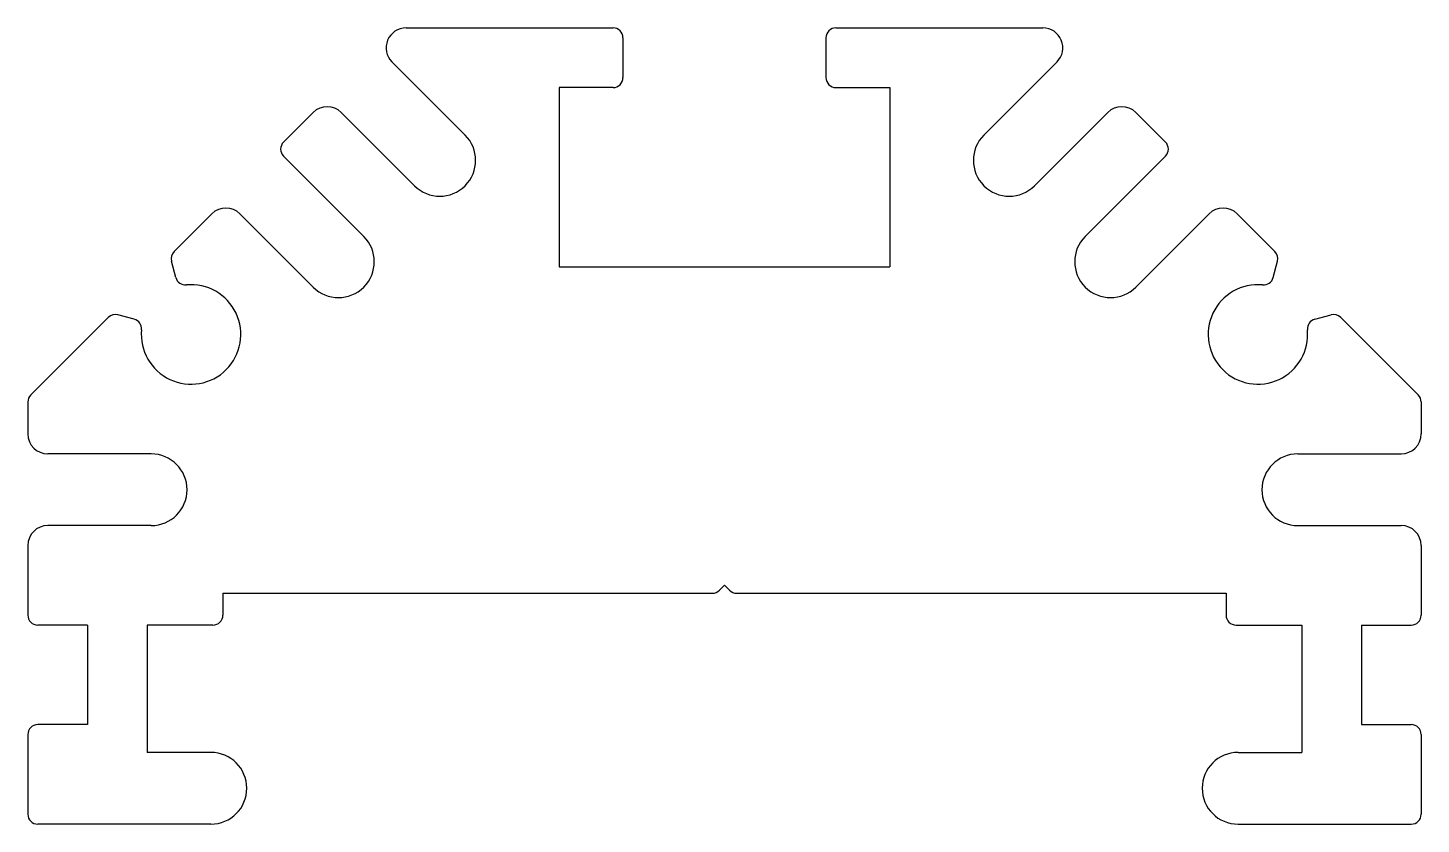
# Model space of a CAD drawing. Extents: x 1807.4 to 1842.4, y 1562.9 to 1582.9.
import ezdxf

# ---------------------------------------------------------------- set-up
doc = ezdxf.new("R2010")
doc.units = 0
doc.layers.get('0').update_dxf_attribs({"linetype": 'CONTINUOUS'})

msp = doc.modelspace()

# ---------------------------------------------------------------- linework, layer by layer
for p, q in [((1816.863, 1582.895), (1822.063, 1582.895)), ((1827.663, 1582.895), (1832.863, 1582.895)), ((1822.313, 1582.645), (1822.313, 1581.645)), ((1827.413, 1582.645), (1827.413, 1581.645)), ((1816.51, 1582.042), (1818.348, 1580.203)), ((1833.217, 1582.042), (1831.379, 1580.203)), ((1820.713, 1581.395), (1820.713, 1576.895)), ((1822.063, 1581.395), (1820.713, 1581.395)), ((1827.663, 1581.395), (1829.013, 1581.395)), ((1829.013, 1581.395), (1829.013, 1576.895)), ((1814.53, 1580.769), (1813.788, 1580.027)), ((1815.237, 1580.769), (1817.076, 1578.93)), ((1834.49, 1580.769), (1832.651, 1578.93)), ((1835.197, 1580.769), (1835.939, 1580.027)), ((1813.788, 1579.673), (1815.803, 1577.658)), ((1835.939, 1579.673), (1833.924, 1577.658)), ((1811.984, 1578.223), (1811.036, 1577.275)), ((1812.692, 1578.223), (1814.53, 1576.385)), ((1837.035, 1578.223), (1835.197, 1576.385)), ((1837.743, 1578.223), (1838.691, 1577.275)), ((1811.081, 1576.624), (1810.971, 1577.033)), ((1820.713, 1576.895), (1829.013, 1576.895)), ((1838.646, 1576.624), (1838.756, 1577.033)), ((1809.384, 1575.623), (1807.437, 1573.676)), ((1810.035, 1575.578), (1809.626, 1575.688)), ((1839.692, 1575.578), (1840.101, 1575.688)), ((1840.343, 1575.623), (1842.29, 1573.676)), ((1807.363, 1573.499), (1807.363, 1572.695)), ((1842.363, 1573.499), (1842.363, 1572.695)), ((1810.463, 1572.195), (1807.863, 1572.195)), ((1839.263, 1572.195), (1841.863, 1572.195)), ((1810.463, 1570.395), (1807.863, 1570.395)), ((1839.263, 1570.395), (1841.863, 1570.395)), ((1807.363, 1569.895), (1807.363, 1568.145)), ((1842.363, 1569.895), (1842.363, 1568.145)), ((1824.863, 1568.895), (1824.737, 1568.769)), ((1824.863, 1568.895), (1824.99, 1568.769)), ((1812.263, 1568.695), (1812.263, 1568.145)), ((1812.263, 1568.695), (1824.56, 1568.695)), ((1825.167, 1568.695), (1837.463, 1568.695)), ((1837.463, 1568.695), (1837.463, 1568.145)), ((1808.863, 1567.895), (1807.613, 1567.895)), ((1808.863, 1567.895), (1808.863, 1565.395)), ((1810.363, 1567.895), (1810.363, 1564.695)), ((1812.013, 1567.895), (1810.363, 1567.895)), ((1837.713, 1567.895), (1839.363, 1567.895)), ((1839.363, 1567.895), (1839.363, 1564.695)), ((1840.863, 1567.895), (1840.863, 1565.395)), ((1840.863, 1567.895), (1842.113, 1567.895)), ((1808.863, 1565.395), (1807.613, 1565.395)), ((1840.863, 1565.395), (1842.113, 1565.395)), ((1807.363, 1565.145), (1807.363, 1563.145)), ((1842.363, 1565.145), (1842.363, 1563.145)), ((1811.963, 1564.695), (1810.363, 1564.695)), ((1837.763, 1564.695), (1839.363, 1564.695)), ((1811.963, 1562.895), (1807.613, 1562.895)), ((1837.763, 1562.895), (1842.113, 1562.895))]:
    msp.add_line(p, q)
for centre, radius, start, end in [((1816.863, 1582.395), 0.5, 90, 225), ((1822.063, 1582.645), 0.25, 0, 90), ((1827.663, 1582.645), 0.25, 90, 180), ((1832.863, 1582.395), 0.5, 315, 90), ((1822.063, 1581.645), 0.25, 270, 360), ((1827.663, 1581.645), 0.25, 180, 270), ((1814.884, 1580.415), 0.5, 45, 135), ((1834.843, 1580.415), 0.5, 45, 135), ((1813.964, 1579.85), 0.25, 135, 225), ((1817.712, 1579.567), 0.9, 225, 45), ((1832.015, 1579.567), 0.9, 135, 315), ((1835.763, 1579.85), 0.25, 315, 45), ((1812.338, 1577.87), 0.5, 45, 135), ((1837.389, 1577.87), 0.5, 45, 135), ((1815.166, 1577.021), 0.9, 225, 45), ((1834.561, 1577.021), 0.9, 135, 315), ((1811.212, 1577.098), 0.25, 135, 195), ((1838.514, 1577.098), 0.25, 345, 45), ((1811.463, 1575.195), 1.25, 174.5941, 95.4059), ((1811.322, 1576.689), 0.25, 195, 275.4059), ((1838.263, 1575.195), 1.25, 84.5941, 5.4059), ((1838.405, 1576.689), 0.25, 264.5941, 345), ((1809.561, 1575.446), 0.25, 75, 135), ((1809.97, 1575.337), 0.25, 354.5941, 75), ((1839.757, 1575.337), 0.25, 105, 185.4059), ((1840.166, 1575.446), 0.25, 45, 105), ((1807.613, 1573.499), 0.25, 135, 180), ((1842.113, 1573.499), 0.25, 0, 45), ((1807.863, 1572.695), 0.5, 180, 270), ((1841.863, 1572.695), 0.5, 270, 0), ((1810.463, 1571.295), 0.9, 270, 90), ((1839.263, 1571.295), 0.9, 90, 270), ((1807.863, 1569.895), 0.5, 90, 180), ((1841.863, 1569.895), 0.5, 0, 90), ((1824.56, 1568.945), 0.25, 270, 315), ((1825.167, 1568.945), 0.25, 225, 270), ((1807.613, 1568.145), 0.25, 180, 270), ((1812.013, 1568.145), 0.25, 270, 360), ((1837.713, 1568.145), 0.25, 180, 270), ((1842.113, 1568.145), 0.25, 270, 360), ((1807.613, 1565.145), 0.25, 90, 180), ((1842.113, 1565.145), 0.25, 0, 90), ((1811.963, 1563.795), 0.9, 270, 90), ((1837.763, 1563.795), 0.9, 90, 270), ((1807.613, 1563.145), 0.25, 180, 270), ((1842.113, 1563.145), 0.25, 270, 360)]:
    msp.add_arc(centre, radius, start, end)

doc.saveas('drawing.dxf')
